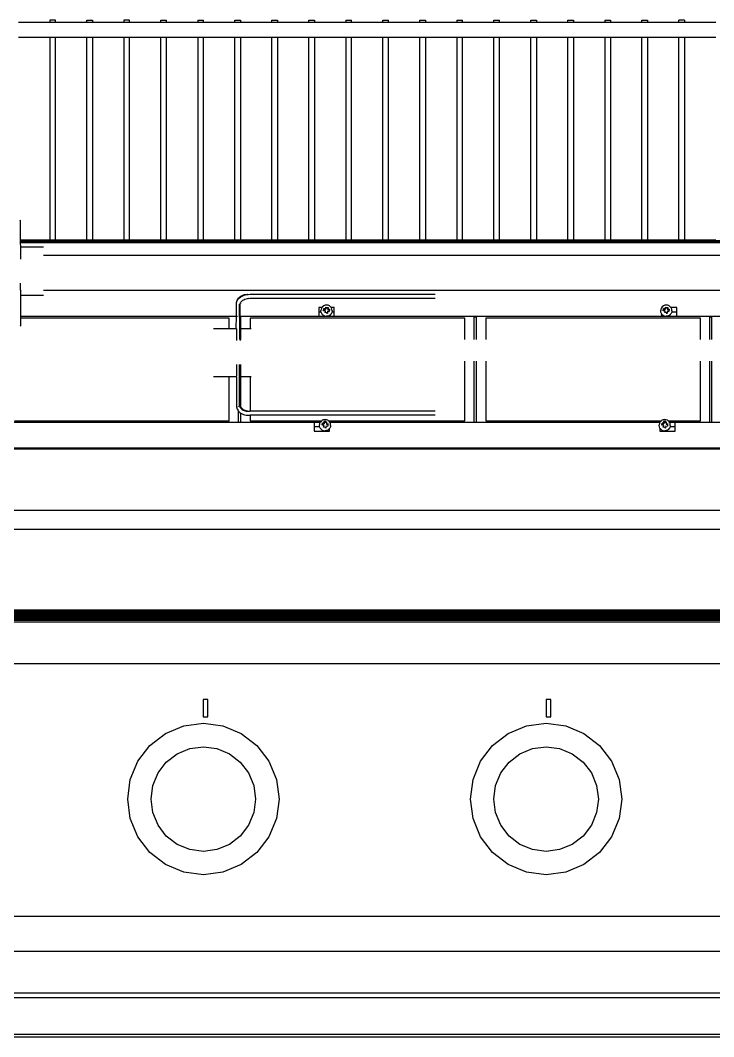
# Model space of a CAD drawing. Header units: inches. Extents: x 1315 to 2274, y 227 to 985.
# Drawn here: x 1730.7 to 1993.7, y 328.3 to 713.5 of the extents above; entities that cross this region are included whole.
import ezdxf

# ---------------------------------------------------------------- set-up
doc = ezdxf.new("R2010")
doc.units = ezdxf.units.IN
doc.header["$MEASUREMENT"] = 0
doc.layers.add('Edges', color=7, linetype='Continuous')

# ---------------------------------------------------------------- blocks, each defined once
blk = doc.blocks.new('Ruby5B-IRfr')
at = {"layer": 'Edges'}
for p, q in [((-2.647, 5.101), (-2.011, 5.101)), ((-1.891, 5.138), (-2.011, 5.138)), ((-2.011, 5.138), (-2.011, 5.101)), ((-2.011, 5.101), (-1.891, 5.101)), ((-1.891, 5.101), (-1.891, 5.138)), ((-1.891, 5.101), (-1.255, 5.101)), ((-1.255, 5.138), (-1.136, 5.138)), ((-1.255, 5.101), (-1.255, 5.138)), ((-1.255, 5.101), (-1.136, 5.101)), ((-1.136, 5.138), (-1.136, 5.101)), ((-1.136, 5.101), (-0.5, 5.101)), ((-0.38, 5.138), (-0.5, 5.138)), ((-0.5, 5.138), (-0.5, 5.101)), ((-0.5, 5.101), (-0.38, 5.101)), ((-0.38, 5.101), (-0.38, 5.138)), ((-0.38, 5.101), (0.256, 5.101)), ((0.256, 5.138), (0.375, 5.138)), ((0.256, 5.101), (0.256, 5.138)), ((0.256, 5.101), (0.375, 5.101)), ((0.375, 5.101), (0.375, 5.138)), ((0.375, 5.101), (1.011, 5.101)), ((1.011, 5.138), (1.131, 5.138)), ((1.011, 5.138), (1.011, 5.101)), ((1.011, 5.101), (1.131, 5.101)), ((1.131, 5.101), (1.131, 5.138)), ((1.131, 5.101), (1.767, 5.101)), ((1.767, 5.138), (1.886, 5.138)), ((1.767, 5.101), (1.767, 5.138)), ((1.767, 5.101), (1.886, 5.101)), ((1.886, 5.138), (1.886, 5.101)), ((1.886, 5.101), (2.522, 5.101)), ((2.522, 5.138), (2.642, 5.138)), ((2.522, 5.101), (2.522, 5.138)), ((2.522, 5.101), (2.642, 5.101)), ((2.642, 5.138), (2.642, 5.101)), ((2.642, 5.101), (3.278, 5.102)), ((3.278, 5.102), (3.278, 5.138)), ((3.278, 5.138), (3.397, 5.138)), ((3.278, 5.101), (3.278, 5.102)), ((3.278, 5.102), (3.397, 5.101)), ((3.397, 5.138), (3.397, 5.101)), ((3.397, 5.101), (4.034, 5.101)), ((4.034, 5.138), (4.153, 5.138)), ((4.034, 5.138), (4.034, 5.101)), ((4.034, 5.101), (4.153, 5.101)), ((4.153, 5.101), (4.153, 5.138)), ((4.153, 5.101), (4.789, 5.101)), ((4.789, 5.138), (4.908, 5.138)), ((4.789, 5.101), (4.789, 5.138)), ((4.789, 5.101), (4.908, 5.101)), ((4.908, 5.101), (4.908, 5.138)), ((4.908, 5.101), (5.545, 5.101)), ((5.545, 5.138), (5.664, 5.138)), ((5.545, 5.101), (5.545, 5.138)), ((5.545, 5.101), (5.664, 5.101)), ((5.664, 5.138), (5.664, 5.101)), ((5.664, 5.101), (6.3, 5.101)), ((6.3, 5.138), (6.419, 5.138)), ((6.3, 5.138), (6.3, 5.101)), ((6.3, 5.101), (6.419, 5.101)), ((6.419, 5.101), (6.419, 5.138)), ((6.419, 5.101), (7.056, 5.101)), ((7.056, 5.138), (7.175, 5.138)), ((7.056, 5.101), (7.056, 5.138)), ((7.056, 5.101), (7.175, 5.101)), ((7.175, 5.101), (7.175, 5.138)), ((7.175, 5.101), (7.811, 5.101)), ((7.811, 5.138), (7.93, 5.138)), ((7.811, 5.101), (7.811, 5.138)), ((7.811, 5.101), (7.93, 5.101)), ((7.93, 5.138), (7.93, 5.101)), ((7.93, 5.101), (8.567, 5.101)), ((8.567, 5.138), (8.686, 5.138)), ((8.567, 5.101), (8.567, 5.138)), ((8.567, 5.101), (8.686, 5.101)), ((8.686, 5.138), (8.686, 5.101)), ((8.686, 5.101), (9.322, 5.101)), ((9.322, 5.138), (9.441, 5.138)), ((9.322, 5.138), (9.322, 5.101)), ((9.322, 5.101), (9.441, 5.101)), ((9.441, 5.138), (9.441, 5.101)), ((9.441, 5.101), (10.078, 5.101)), ((10.078, 5.138), (10.197, 5.138)), ((10.078, 5.101), (10.078, 5.138)), ((10.078, 5.101), (10.197, 5.101)), ((10.197, 5.138), (10.197, 5.101)), ((10.197, 5.101), (10.833, 5.101)), ((10.952, 5.138), (10.833, 5.138)), ((10.833, 5.101), (10.833, 5.138)), ((10.833, 5.101), (10.952, 5.101)), ((10.952, 5.138), (10.952, 5.101)), ((10.952, 5.101), (11.589, 5.101)), ((-2.647, 4.792), (-2.011, 4.792)), ((-2.011, 4.792), (-2.011, 0.653)), ((-2.011, 4.792), (-1.891, 4.792)), ((-1.891, 0.653), (-1.891, 4.792)), ((-1.891, 4.792), (-1.255, 4.792)), ((-1.255, 0.653), (-1.255, 4.792)), ((-1.255, 4.792), (-1.136, 4.792)), ((-1.136, 4.792), (-1.136, 0.653)), ((-1.136, 4.792), (-0.5, 4.792)), ((-0.5, 4.792), (-0.5, 0.653)), ((-0.5, 4.792), (-0.38, 4.792)), ((-0.38, 0.653), (-0.38, 4.792)), ((-0.38, 4.792), (0.256, 4.792)), ((0.256, 0.653), (0.256, 4.792)), ((0.256, 4.792), (0.375, 4.792)), ((0.375, 0.653), (0.375, 4.792)), ((0.375, 4.792), (1.011, 4.792)), ((1.011, 4.792), (1.011, 0.653)), ((1.011, 4.792), (1.131, 4.792)), ((1.131, 0.653), (1.131, 4.792)), ((1.131, 4.792), (1.767, 4.792)), ((1.767, 0.653), (1.767, 4.792)), ((1.767, 4.792), (1.886, 4.792)), ((1.886, 4.792), (1.886, 0.653)), ((1.886, 4.792), (2.522, 4.792)), ((2.522, 0.653), (2.522, 4.792)), ((2.522, 4.792), (2.642, 4.792)), ((2.642, 4.792), (2.642, 0.653)), ((2.642, 4.792), (3.278, 4.792)), ((3.278, 0.653), (3.278, 4.792)), ((3.278, 4.792), (3.397, 4.792)), ((3.397, 4.792), (3.397, 0.653)), ((3.397, 4.792), (4.034, 4.792)), ((4.034, 4.792), (4.034, 0.653)), ((4.034, 4.792), (4.153, 4.792)), ((4.153, 0.653), (4.153, 4.792)), ((4.153, 4.792), (4.789, 4.792)), ((4.789, 0.653), (4.789, 4.792)), ((4.789, 4.792), (4.908, 4.792)), ((4.908, 0.653), (4.908, 4.792)), ((4.908, 4.792), (5.545, 4.792)), ((5.545, 0.653), (5.545, 4.792)), ((5.545, 4.792), (5.664, 4.792)), ((5.664, 4.792), (5.664, 0.653)), ((5.664, 4.792), (6.3, 4.792)), ((6.3, 4.792), (6.3, 0.653)), ((6.3, 4.792), (6.419, 4.792)), ((6.419, 0.653), (6.419, 4.792)), ((6.419, 4.792), (7.056, 4.792)), ((7.056, 0.653), (7.056, 4.792)), ((7.056, 4.792), (7.175, 4.792)), ((7.175, 0.653), (7.175, 4.792)), ((7.175, 4.792), (7.811, 4.792)), ((7.811, 0.653), (7.811, 4.792)), ((7.811, 4.792), (7.93, 4.792)), ((7.93, 4.792), (7.93, 0.653)), ((7.93, 4.792), (8.567, 4.792)), ((8.567, 0.653), (8.567, 4.792)), ((8.567, 4.792), (8.686, 4.792)), ((8.686, 4.792), (8.686, 0.653)), ((8.686, 4.792), (9.322, 4.792)), ((9.322, 4.792), (9.322, 0.653)), ((9.322, 4.792), (9.441, 4.792)), ((9.441, 4.792), (9.441, 0.653)), ((9.441, 4.792), (10.078, 4.792)), ((10.078, 0.653), (10.078, 4.792)), ((10.078, 4.792), (10.197, 4.792)), ((10.197, 4.792), (10.197, 0.653)), ((10.197, 4.792), (10.833, 4.792)), ((10.833, 0.653), (10.833, 4.792)), ((10.833, 4.792), (10.952, 4.792)), ((10.952, 4.792), (10.952, 0.653)), ((10.952, 4.792), (11.589, 4.792)), ((-2.609, 1.038), (-2.616, 1.061)), ((-2.609, 1.038), (-2.614, 1.061)), ((-2.608, 1.03), (-2.609, 1.038)), ((-2.605, 1.007), (-2.608, 1.03)), ((-2.605, 0.653), (-2.605, 1.007)), ((-2.605, 0.653), (-2.611, 0.653)), ((-2.611, 0.643), (-2.605, 0.643)), ((-2.605, 0.635), (-2.611, 0.635)), ((-2.611, 0.626), (-2.605, 0.626)), ((-2.605, 0.643), (-2.605, 0.653)), ((-2.011, 0.653), (-2.605, 0.653)), ((-2.605, 0.643), (20.535, 0.644)), ((-2.605, 0.635), (-2.605, 0.643)), ((20.535, 0.626), (-2.605, 0.635)), ((-2.605, 0.626), (-2.605, 0.635)), ((-2.605, 0.626), (20.535, 0.626)), ((-2.605, 0.6), (-2.605, 0.626)), ((-1.891, 0.653), (-2.011, 0.653)), ((-1.255, 0.653), (-1.891, 0.653)), ((-1.136, 0.653), (-1.255, 0.653)), ((-0.5, 0.653), (-1.136, 0.653)), ((-0.38, 0.653), (-0.5, 0.653)), ((0.256, 0.653), (-0.38, 0.653)), ((0.375, 0.653), (0.256, 0.653)), ((1.011, 0.653), (0.375, 0.653)), ((1.131, 0.653), (1.011, 0.653)), ((1.767, 0.653), (1.131, 0.653)), ((1.886, 0.653), (1.767, 0.653)), ((2.522, 0.653), (1.886, 0.653)), ((2.642, 0.653), (2.522, 0.653)), ((3.278, 0.653), (2.642, 0.653)), ((3.397, 0.653), (3.278, 0.653)), ((4.034, 0.653), (3.397, 0.653)), ((4.153, 0.653), (4.034, 0.653)), ((4.789, 0.653), (4.153, 0.653)), ((4.908, 0.653), (4.789, 0.653)), ((5.545, 0.653), (4.908, 0.653)), ((5.664, 0.653), (5.545, 0.653)), ((6.3, 0.653), (5.664, 0.653)), ((6.419, 0.653), (6.3, 0.653)), ((7.056, 0.653), (6.419, 0.653)), ((7.175, 0.653), (7.056, 0.653)), ((7.811, 0.653), (7.175, 0.653)), ((7.93, 0.653), (7.811, 0.653)), ((8.567, 0.653), (7.93, 0.653)), ((8.686, 0.653), (8.567, 0.653)), ((9.322, 0.653), (8.686, 0.653)), ((9.441, 0.653), (9.322, 0.653)), ((10.078, 0.653), (9.441, 0.653)), ((10.197, 0.653), (10.078, 0.653)), ((10.833, 0.653), (10.197, 0.653)), ((10.952, 0.653), (10.833, 0.653)), ((11.589, 0.653), (10.952, 0.653)), ((-2.611, 0.6), (-2.605, 0.6)), ((-2.605, 0.6), (20.54, 0.602)), ((-2.604, 0.508), (-2.605, 0.6)), ((-2.605, 0.501), (-2.604, 0.508)), ((-2.605, 0.501), (-2.605, 0.352)), ((-2.141, 0.508), (-2.604, 0.508)), ((-2.604, 0.34), (-2.611, 0.34)), ((-2.604, 0.34), (-2.605, 0.352)), ((-2.605, 0.333), (-2.604, 0.34)), ((-2.605, 0.333), (-2.605, 0.262)), ((20.535, 0.341), (-2.141, 0.34)), ((-2.604, -0.375), (-2.61, -0.375)), ((-2.605, -0.371), (-2.605, -0.23)), ((-2.605, -0.371), (-2.604, -0.375)), ((-2.604, -0.375), (-2.605, -0.39)), ((-2.605, -0.39), (-2.605, -0.467)), ((16.301, -0.375), (-2.141, -0.375)), ((-2.605, -0.467), (-2.604, -0.476)), ((-2.604, -0.476), (-2.605, -0.486)), ((-2.605, -0.486), (-2.605, -0.909)), ((-2.141, -0.476), (-2.604, -0.476)), ((1.802, -0.629), (1.803, -0.621)), ((1.803, -0.621), (1.81, -0.598)), ((1.803, -0.621), (1.808, -0.598)), ((1.808, -0.598), (1.818, -0.575)), ((1.81, -0.598), (1.822, -0.575)), ((1.818, -0.575), (1.821, -0.569)), ((1.821, -0.569), (1.834, -0.547)), ((1.822, -0.575), (1.826, -0.569)), ((1.826, -0.569), (1.842, -0.547)), ((1.834, -0.547), (1.85, -0.528)), ((1.842, -0.547), (1.862, -0.528)), ((1.85, -0.528), (1.869, -0.51)), ((1.862, -0.528), (1.885, -0.51)), ((1.869, -0.51), (1.872, -0.507)), ((1.872, -0.507), (1.894, -0.491)), ((1.885, -0.51), (1.89, -0.507)), ((1.887, -0.627), (1.891, -0.617)), ((1.89, -0.507), (1.916, -0.491)), ((1.891, -0.617), (1.903, -0.601)), ((1.894, -0.491), (1.917, -0.479)), ((1.903, -0.601), (1.918, -0.587)), ((1.916, -0.491), (1.945, -0.479)), ((1.917, -0.479), (1.943, -0.468)), ((1.918, -0.587), (1.932, -0.576)), ((1.932, -0.576), (1.951, -0.565)), ((1.943, -0.468), (1.969, -0.461)), ((1.945, -0.479), (1.977, -0.468)), ((1.951, -0.565), (1.974, -0.555)), ((1.969, -0.461), (1.997, -0.456)), ((1.974, -0.555), (1.999, -0.547)), ((1.977, -0.468), (2.01, -0.461)), ((1.997, -0.456), (2.025, -0.455)), ((1.999, -0.547), (2.025, -0.541)), ((2.01, -0.461), (2.044, -0.456)), ((2.025, -0.455), (2.044, -0.456)), ((2.025, -0.541), (2.051, -0.536)), ((2.044, -0.456), (2.079, -0.455)), ((2.051, -0.536), (2.052, -0.537)), ((2.052, -0.537), (2.08, -0.536)), ((2.079, -0.455), (5.861, -0.455)), ((2.08, -0.536), (5.861, -0.536)), ((1.8, -0.652), (1.802, -0.629)), ((1.8, -0.909), (1.8, -0.652)), ((1.865, -0.909), (1.865, -0.659)), ((1.882, -0.641), (1.881, -0.644)), ((1.881, -0.654), (1.881, -0.644)), ((1.881, -0.909), (1.881, -0.654)), ((1.883, -0.636), (1.882, -0.641)), ((1.883, -0.636), (1.887, -0.627)), ((3.548, -0.724), (3.485, -0.724)), ((3.485, -0.724), (3.485, -0.82)), ((3.532, -0.82), (3.485, -0.82)), ((3.485, -0.82), (3.485, -0.909)), ((3.532, -0.756), (3.528, -0.785)), ((3.528, -0.792), (3.528, -0.785)), ((3.532, -0.82), (3.528, -0.792)), ((3.543, -0.73), (3.532, -0.756)), ((3.544, -0.848), (3.532, -0.821)), ((3.548, -0.724), (3.543, -0.73)), ((3.561, -0.707), (3.548, -0.724)), ((3.585, -0.689), (3.561, -0.707)), ((3.581, -0.791), (3.587, -0.744)), ((3.583, -0.791), (3.581, -0.791)), ((3.583, -0.791), (3.587, -0.758)), ((3.615, -0.795), (3.583, -0.791)), ((3.613, -0.678), (3.585, -0.689)), ((3.621, -0.749), (3.587, -0.744)), ((3.587, -0.758), (3.587, -0.744)), ((3.587, -0.758), (3.621, -0.762)), ((3.615, -0.795), (3.61, -0.828)), ((3.612, -0.828), (3.61, -0.828)), ((3.612, -0.828), (3.615, -0.809)), ((3.659, -0.834), (3.612, -0.828)), ((3.642, -0.674), (3.613, -0.678)), ((3.615, -0.795), (3.615, -0.809)), ((3.626, -0.716), (3.621, -0.749)), ((3.621, -0.762), (3.626, -0.73)), ((3.621, -0.749), (3.621, -0.762)), ((3.626, -0.716), (3.674, -0.722)), ((3.626, -0.73), (3.626, -0.716)), ((3.626, -0.73), (3.672, -0.735)), ((3.672, -0.678), (3.642, -0.674)), ((3.663, -0.801), (3.659, -0.834)), ((3.663, -0.801), (3.697, -0.806)), ((3.672, -0.735), (3.669, -0.756)), ((3.669, -0.756), (3.669, -0.77)), ((3.669, -0.756), (3.703, -0.759)), ((3.669, -0.77), (3.701, -0.773)), ((3.699, -0.689), (3.672, -0.678)), ((3.674, -0.722), (3.672, -0.735)), ((3.701, -0.773), (3.697, -0.806)), ((3.723, -0.707), (3.699, -0.689)), ((3.703, -0.759), (3.701, -0.773)), ((3.736, -0.724), (3.723, -0.707)), ((3.797, -0.724), (3.736, -0.724)), ((3.741, -0.73), (3.736, -0.724)), ((3.752, -0.821), (3.74, -0.848)), ((3.752, -0.756), (3.741, -0.73)), ((3.756, -0.785), (3.752, -0.756)), ((3.756, -0.792), (3.752, -0.82)), ((3.797, -0.82), (3.752, -0.82)), ((3.756, -0.792), (3.756, -0.785)), ((3.797, -0.82), (3.797, -0.724)), ((3.797, -0.909), (3.797, -0.82)), ((10.469, -0.756), (10.466, -0.785)), ((10.466, -0.792), (10.466, -0.785)), ((10.47, -0.821), (10.466, -0.792)), ((10.481, -0.73), (10.469, -0.756)), ((10.481, -0.848), (10.47, -0.821)), ((10.499, -0.707), (10.481, -0.73)), ((10.523, -0.689), (10.499, -0.707)), ((10.518, -0.791), (10.525, -0.744)), ((10.52, -0.791), (10.518, -0.791)), ((10.52, -0.791), (10.525, -0.758)), ((10.552, -0.795), (10.52, -0.791)), ((10.55, -0.678), (10.523, -0.689)), ((10.559, -0.749), (10.525, -0.744)), ((10.525, -0.758), (10.525, -0.744)), ((10.525, -0.758), (10.559, -0.762)), ((10.552, -0.795), (10.548, -0.828)), ((10.55, -0.828), (10.548, -0.828)), ((10.58, -0.674), (10.55, -0.678)), ((10.55, -0.828), (10.552, -0.809)), ((10.596, -0.834), (10.55, -0.828)), ((10.552, -0.795), (10.552, -0.809)), ((10.563, -0.716), (10.559, -0.749)), ((10.559, -0.762), (10.563, -0.73)), ((10.559, -0.749), (10.559, -0.762)), ((10.563, -0.716), (10.611, -0.722)), ((10.563, -0.73), (10.563, -0.716)), ((10.563, -0.73), (10.609, -0.735)), ((10.609, -0.678), (10.58, -0.674)), ((10.6, -0.801), (10.596, -0.834)), ((10.6, -0.801), (10.634, -0.806)), ((10.609, -0.735), (10.607, -0.756)), ((10.607, -0.756), (10.607, -0.77)), ((10.607, -0.756), (10.641, -0.759)), ((10.607, -0.77), (10.639, -0.773)), ((10.637, -0.689), (10.609, -0.678)), ((10.611, -0.722), (10.609, -0.735)), ((10.639, -0.773), (10.634, -0.806)), ((10.66, -0.707), (10.637, -0.689)), ((10.641, -0.759), (10.639, -0.773)), ((10.674, -0.724), (10.66, -0.707)), ((10.797, -0.724), (10.674, -0.724)), ((10.678, -0.73), (10.674, -0.724)), ((10.69, -0.756), (10.678, -0.73)), ((10.69, -0.821), (10.678, -0.848)), ((10.694, -0.785), (10.69, -0.756)), ((10.694, -0.792), (10.69, -0.82)), ((10.797, -0.82), (10.69, -0.82)), ((10.694, -0.792), (10.694, -0.785)), ((10.797, -0.82), (10.797, -0.724)), ((10.797, -0.909), (10.797, -0.82)), ((-2.605, -0.909), (-2.61, -0.909)), ((-2.605, -0.943), (-2.61, -0.943)), ((-2.605, -0.909), (-2.605, -0.943)), ((1.8, -0.909), (-2.605, -0.909)), ((-2.605, -0.943), (-2.605, -1.064)), ((1.655, -0.943), (-2.605, -0.943)), ((1.655, -1.151), (1.655, -0.943)), ((1.798, -1.151), (1.8, -0.909)), ((1.805, -0.909), (1.8, -0.909)), ((1.83, -0.909), (1.82, -0.909)), ((1.865, -0.909), (1.861, -0.909)), ((1.865, -0.919), (1.861, -0.919)), ((1.869, -0.909), (1.865, -0.909)), ((1.865, -0.919), (1.865, -0.909)), ((1.869, -0.919), (1.865, -0.919)), ((1.865, -0.919), (1.865, -1.378)), ((1.881, -0.909), (1.876, -0.909)), ((1.881, -0.919), (1.876, -0.919)), ((1.881, -0.919), (1.881, -0.909)), ((1.894, -0.909), (1.881, -0.909)), ((1.894, -0.919), (1.881, -0.919)), ((1.881, -0.919), (1.881, -1.397)), ((1.894, -0.919), (1.894, -0.909)), ((3.485, -0.909), (1.894, -0.909)), ((1.894, -1.378), (1.894, -0.919)), ((2.084, -0.943), (2.084, -1.151)), ((6.467, -0.943), (2.084, -0.943)), ((3.797, -0.909), (3.485, -0.909)), ((3.562, -0.871), (3.544, -0.848)), ((3.586, -0.889), (3.562, -0.871)), ((3.586, -0.889), (3.613, -0.9)), ((3.613, -0.9), (3.642, -0.903)), ((3.655, -0.847), (3.642, -0.846)), ((3.671, -0.9), (3.642, -0.903)), ((3.659, -0.842), (3.659, -0.847)), ((3.699, -0.889), (3.671, -0.9)), ((3.699, -0.889), (3.721, -0.872)), ((3.721, -0.872), (3.723, -0.87)), ((3.722, -0.871), (3.721, -0.872)), ((3.723, -0.87), (3.722, -0.871)), ((3.74, -0.848), (3.723, -0.87)), ((6.657, -0.909), (3.797, -0.909)), ((6.467, -1.378), (6.467, -0.943)), ((6.657, -0.919), (6.657, -0.909)), ((6.707, -0.909), (6.657, -0.909)), ((6.707, -0.919), (6.657, -0.919)), ((6.657, -1.378), (6.657, -0.919)), ((10.485, -0.909), (6.707, -0.909)), ((6.707, -0.919), (6.707, -0.909)), ((6.707, -1.378), (6.707, -0.919)), ((6.897, -0.943), (6.897, -1.378)), ((11.28, -0.943), (6.897, -0.943)), ((10.485, -0.853), (10.481, -0.848)), ((10.485, -0.853), (10.485, -0.909)), ((10.499, -0.871), (10.485, -0.853)), ((10.797, -0.909), (10.485, -0.909)), ((10.524, -0.889), (10.499, -0.871)), ((10.524, -0.889), (10.551, -0.9)), ((10.551, -0.9), (10.58, -0.903)), ((10.592, -0.847), (10.58, -0.846)), ((10.609, -0.9), (10.58, -0.903)), ((10.597, -0.842), (10.596, -0.847)), ((10.636, -0.889), (10.609, -0.9)), ((10.636, -0.889), (10.659, -0.872)), ((10.659, -0.872), (10.66, -0.87)), ((10.66, -0.871), (10.659, -0.872)), ((10.678, -0.848), (10.66, -0.87)), ((10.66, -0.87), (10.66, -0.871)), ((11.47, -0.909), (10.797, -0.909)), ((11.28, -1.378), (11.28, -0.943)), ((11.47, -0.919), (11.47, -0.909)), ((11.507, -0.909), (11.47, -0.909)), ((11.507, -0.919), (11.47, -0.919)), ((11.47, -1.378), (11.47, -0.919)), ((15.189, -0.909), (11.507, -0.909)), ((11.507, -0.919), (11.507, -0.909)), ((11.507, -1.378), (11.507, -0.919)), ((-2.609, -1.096), (-2.613, -1.108)), ((-2.607, -1.087), (-2.609, -1.093)), ((-2.609, -1.093), (-2.608, -1.095)), ((-2.608, -1.095), (-2.609, -1.096)), ((-2.605, -1.064), (-2.607, -1.085)), ((-2.607, -1.085), (-2.607, -1.087)), ((1.335, -1.151), (1.655, -1.151)), ((1.655, -1.151), (1.798, -1.151)), ((1.8, -1.158), (1.798, -1.151)), ((1.8, -1.158), (1.8, -1.397)), ((1.897, -1.151), (2.084, -1.151)), ((2.084, -1.151), (2.1, -1.151)), ((6.467, -3.034), (6.467, -1.819)), ((6.657, -3.063), (6.657, -1.819)), ((6.707, -3.063), (6.707, -1.819)), ((6.897, -1.819), (6.897, -3.034)), ((11.28, -3.034), (11.28, -1.819)), ((11.47, -3.063), (11.47, -1.819)), ((11.507, -3.063), (11.507, -1.819)), ((1.8, -1.889), (1.8, -2.126)), ((1.865, -2.721), (1.865, -1.889)), ((1.881, -2.721), (1.881, -1.889)), ((1.891, -2.758), (1.894, -1.889)), ((1.335, -2.135), (1.655, -2.135)), ((1.655, -3.034), (1.655, -2.135)), ((1.655, -2.135), (1.798, -2.135)), ((1.8, -2.126), (1.798, -2.135)), ((1.798, -2.135), (1.8, -2.145)), ((1.8, -2.145), (1.8, -2.723)), ((1.897, -2.135), (2.084, -2.135)), ((2.084, -2.135), (2.084, -2.839)), ((2.084, -2.135), (2.1, -2.135)), ((1.8, -2.723), (1.802, -2.744)), ((1.802, -2.744), (1.801, -2.746)), ((1.801, -2.746), (1.803, -2.753)), ((1.803, -2.753), (1.803, -2.754)), ((1.803, -2.754), (1.804, -2.755)), ((1.804, -2.755), (1.807, -2.767)), ((1.807, -2.767), (1.81, -2.777)), ((1.807, -2.767), (1.808, -2.777)), ((1.808, -2.777), (1.818, -2.8)), ((1.81, -2.777), (1.817, -2.79)), ((1.818, -2.8), (1.821, -2.806)), ((1.821, -2.806), (1.834, -2.827)), ((1.834, -2.827), (1.844, -2.838)), ((1.844, -2.753), (1.844, -2.744)), ((1.844, -2.84), (1.844, -2.838)), ((1.844, -3.063), (1.844, -2.84)), ((1.844, -2.84), (1.85, -2.847)), ((1.85, -2.847), (1.869, -2.865)), ((1.865, -2.721), (1.866, -2.731)), ((1.866, -2.734), (1.866, -2.731)), ((1.867, -2.739), (1.866, -2.734)), ((1.867, -2.739), (1.87, -2.748)), ((1.869, -2.865), (1.872, -2.868)), ((1.87, -2.748), (1.873, -2.758)), ((1.872, -2.868), (1.894, -2.883)), ((1.873, -2.758), (1.883, -2.774)), ((1.881, -2.721), (1.881, -2.731)), ((1.882, -2.734), (1.881, -2.731)), ((1.883, -2.739), (1.882, -2.734)), ((1.883, -2.739), (1.887, -2.748)), ((1.883, -2.774), (1.895, -2.788)), ((1.887, -2.748), (1.891, -2.758)), ((1.894, -2.762), (1.891, -2.758)), ((1.895, -2.764), (1.894, -2.762)), ((1.894, -2.779), (1.895, -2.764)), ((1.895, -2.788), (1.894, -2.781)), ((1.894, -2.883), (1.894, -2.878)), ((1.894, -2.883), (1.917, -2.896)), ((1.894, -3.063), (1.894, -2.883)), ((1.895, -2.764), (1.903, -2.774)), ((1.895, -2.788), (1.905, -2.798)), ((1.903, -2.774), (1.918, -2.788)), ((1.909, -2.801), (1.905, -2.798)), ((1.909, -2.801), (1.922, -2.81)), ((1.917, -2.896), (1.943, -2.906)), ((1.918, -2.788), (1.931, -2.798)), ((1.922, -2.81), (1.941, -2.82)), ((1.935, -2.801), (1.931, -2.798)), ((1.935, -2.801), (1.951, -2.81)), ((1.941, -2.82), (1.96, -2.828)), ((1.951, -2.81), (1.974, -2.82)), ((1.96, -2.828), (1.981, -2.834)), ((1.974, -2.82), (1.999, -2.828)), ((1.981, -2.834), (2.003, -2.837)), ((1.999, -2.828), (2.025, -2.834)), ((2.003, -2.837), (2.026, -2.839)), ((2.025, -2.834), (2.052, -2.837)), ((2.026, -2.839), (2.052, -2.837)), ((2.052, -2.837), (2.08, -2.839)), ((2.08, -2.839), (2.084, -2.839)), ((5.861, -2.839), (2.084, -2.839)), ((2.084, -2.841), (2.084, -2.843)), ((-2.918, -3.063), (1.844, -3.063)), ((-2.729, -3.034), (1.655, -3.034)), ((1.844, -3.063), (1.894, -3.063)), ((1.894, -3.063), (3.389, -3.063)), ((1.943, -2.906), (1.969, -2.914)), ((1.969, -2.914), (1.997, -2.918)), ((1.997, -2.918), (2.025, -2.92)), ((2.025, -2.92), (2.084, -2.92)), ((2.084, -2.92), (2.084, -3.034)), ((5.861, -2.92), (2.084, -2.92)), ((2.084, -3.034), (3.543, -3.034)), ((3.389, -3.063), (3.515, -3.063)), ((3.389, -3.063), (3.389, -3.157)), ((3.501, -3.093), (3.497, -3.122)), ((3.512, -3.067), (3.501, -3.093)), ((3.515, -3.063), (3.512, -3.067)), ((3.53, -3.044), (3.515, -3.063)), ((3.543, -3.034), (3.53, -3.044)), ((3.554, -3.026), (3.543, -3.034)), ((3.55, -3.128), (3.556, -3.082)), ((3.552, -3.128), (3.556, -3.095)), ((3.581, -3.015), (3.554, -3.026)), ((3.59, -3.086), (3.556, -3.082)), ((3.556, -3.095), (3.556, -3.082)), ((3.556, -3.095), (3.59, -3.1)), ((3.611, -3.012), (3.581, -3.015)), ((3.588, -3.034), (3.634, -3.034)), ((3.595, -3.053), (3.59, -3.086)), ((3.59, -3.1), (3.595, -3.067)), ((3.59, -3.086), (3.59, -3.1)), ((3.595, -3.053), (3.643, -3.059)), ((3.595, -3.067), (3.595, -3.053)), ((3.595, -3.067), (3.641, -3.073)), ((3.64, -3.015), (3.611, -3.012)), ((3.641, -3.073), (3.638, -3.093)), ((3.638, -3.093), (3.638, -3.107)), ((3.638, -3.093), (3.672, -3.096)), ((3.638, -3.107), (3.67, -3.11)), ((3.668, -3.026), (3.64, -3.015)), ((3.643, -3.059), (3.641, -3.073)), ((3.67, -3.11), (3.666, -3.143)), ((3.679, -3.034), (3.668, -3.026)), ((3.672, -3.096), (3.67, -3.11)), ((3.679, -3.034), (6.467, -3.034)), ((3.692, -3.044), (3.679, -3.034)), ((3.707, -3.063), (3.692, -3.044)), ((3.71, -3.067), (3.707, -3.063)), ((3.707, -3.063), (6.657, -3.063)), ((3.721, -3.093), (3.71, -3.067)), ((3.725, -3.122), (3.721, -3.093)), ((6.657, -3.063), (6.707, -3.063)), ((6.707, -3.063), (10.451, -3.063)), ((6.897, -3.034), (10.481, -3.034)), ((10.438, -3.093), (10.434, -3.122)), ((10.45, -3.067), (10.438, -3.093)), ((10.451, -3.064), (10.45, -3.067)), ((10.468, -3.044), (10.451, -3.063)), ((10.451, -3.063), (10.451, -3.064)), ((10.451, -3.063), (10.453, -3.063)), ((10.481, -3.034), (10.468, -3.044)), ((10.491, -3.026), (10.481, -3.034)), ((10.487, -3.128), (10.494, -3.082)), ((10.489, -3.128), (10.494, -3.095)), ((10.519, -3.015), (10.491, -3.026)), ((10.528, -3.086), (10.494, -3.082)), ((10.494, -3.095), (10.494, -3.082)), ((10.494, -3.095), (10.528, -3.1)), ((10.548, -3.012), (10.519, -3.015)), ((10.525, -3.034), (10.572, -3.034)), ((10.532, -3.053), (10.528, -3.086)), ((10.528, -3.1), (10.532, -3.067)), ((10.528, -3.086), (10.528, -3.1)), ((10.532, -3.053), (10.58, -3.059)), ((10.532, -3.067), (10.532, -3.053)), ((10.532, -3.067), (10.578, -3.073)), ((10.578, -3.015), (10.548, -3.012)), ((10.578, -3.073), (10.575, -3.093)), ((10.575, -3.093), (10.575, -3.107)), ((10.575, -3.093), (10.61, -3.096)), ((10.575, -3.107), (10.608, -3.11)), ((10.605, -3.026), (10.578, -3.015)), ((10.58, -3.059), (10.578, -3.073)), ((10.608, -3.11), (10.603, -3.143)), ((10.616, -3.034), (10.605, -3.026)), ((10.61, -3.096), (10.608, -3.11)), ((10.616, -3.034), (11.28, -3.034)), ((10.629, -3.044), (10.616, -3.034)), ((10.644, -3.063), (10.629, -3.044)), ((10.644, -3.063), (10.764, -3.063)), ((10.647, -3.067), (10.644, -3.063)), ((10.659, -3.093), (10.647, -3.067)), ((10.662, -3.122), (10.659, -3.093)), ((10.764, -3.157), (10.764, -3.063)), ((10.764, -3.063), (11.47, -3.063)), ((11.47, -3.063), (11.507, -3.063)), ((11.507, -3.063), (15.189, -3.063)), ((3.501, -3.157), (3.389, -3.157)), ((3.389, -3.157), (3.389, -3.248)), ((3.389, -3.248), (3.701, -3.248)), ((3.497, -3.129), (3.497, -3.122)), ((3.501, -3.157), (3.497, -3.129)), ((3.513, -3.186), (3.501, -3.159)), ((3.531, -3.208), (3.513, -3.186)), ((3.555, -3.226), (3.531, -3.208)), ((3.552, -3.128), (3.55, -3.128)), ((3.584, -3.132), (3.552, -3.128)), ((3.555, -3.226), (3.582, -3.237)), ((3.584, -3.132), (3.579, -3.165)), ((3.581, -3.165), (3.579, -3.165)), ((3.581, -3.165), (3.584, -3.146)), ((3.627, -3.171), (3.581, -3.165)), ((3.582, -3.237), (3.611, -3.241)), ((3.584, -3.132), (3.584, -3.146)), ((3.623, -3.184), (3.611, -3.183)), ((3.64, -3.237), (3.611, -3.241)), ((3.632, -3.138), (3.627, -3.171)), ((3.628, -3.18), (3.627, -3.184)), ((3.632, -3.138), (3.666, -3.143)), ((3.667, -3.226), (3.64, -3.237)), ((3.667, -3.226), (3.69, -3.209)), ((3.69, -3.209), (3.692, -3.207)), ((3.691, -3.208), (3.69, -3.209)), ((3.692, -3.207), (3.691, -3.208)), ((3.701, -3.195), (3.692, -3.207)), ((3.709, -3.186), (3.701, -3.195)), ((3.701, -3.248), (3.701, -3.195)), ((3.721, -3.158), (3.709, -3.186)), ((3.725, -3.129), (3.721, -3.158)), ((3.725, -3.129), (3.725, -3.122)), ((10.434, -3.129), (10.434, -3.122)), ((10.438, -3.159), (10.434, -3.129)), ((10.45, -3.186), (10.438, -3.159)), ((10.451, -3.187), (10.45, -3.186)), ((10.451, -3.187), (10.451, -3.248)), ((10.468, -3.208), (10.451, -3.187)), ((10.451, -3.248), (10.764, -3.248)), ((10.492, -3.226), (10.468, -3.208)), ((10.489, -3.128), (10.487, -3.128)), ((10.521, -3.132), (10.489, -3.128)), ((10.492, -3.226), (10.519, -3.237)), ((10.521, -3.132), (10.517, -3.165)), ((10.519, -3.165), (10.517, -3.165)), ((10.519, -3.165), (10.521, -3.146)), ((10.565, -3.171), (10.519, -3.165)), ((10.519, -3.237), (10.548, -3.241)), ((10.521, -3.132), (10.521, -3.146)), ((10.561, -3.184), (10.548, -3.183)), ((10.578, -3.237), (10.548, -3.241)), ((10.569, -3.138), (10.565, -3.171)), ((10.566, -3.18), (10.565, -3.184)), ((10.569, -3.138), (10.603, -3.143)), ((10.605, -3.226), (10.578, -3.237)), ((10.605, -3.226), (10.628, -3.209)), ((10.628, -3.209), (10.629, -3.207)), ((10.629, -3.208), (10.628, -3.209)), ((10.647, -3.186), (10.629, -3.207)), ((10.629, -3.207), (10.629, -3.208)), ((10.658, -3.159), (10.647, -3.186)), ((10.662, -3.129), (10.659, -3.157)), ((10.764, -3.157), (10.659, -3.157)), ((10.662, -3.129), (10.662, -3.122)), ((10.764, -3.248), (10.764, -3.157)), ((-16.82, -3.589), (16.13, -3.589)), ((-16.82, -3.61), (16.13, -3.61)), ((-19.015, -4.862), (20.64, -4.862)), ((-20.203, -5.246), (21.827, -5.246)), ((-20.203, -6.897), (21.827, -6.897)), ((-20.203, -6.92), (21.827, -6.92)), ((-20.203, -6.942), (21.827, -6.942)), ((-20.203, -6.965), (21.827, -6.965)), ((-20.203, -6.987), (21.827, -6.987)), ((-20.203, -7.008), (21.827, -7.008)), ((-20.203, -7.029), (21.827, -7.029)), ((-20.203, -7.049), (21.827, -7.049)), ((-20.203, -7.069), (21.827, -7.069)), ((-20.203, -7.088), (21.827, -7.088)), ((-20.203, -7.107), (21.827, -7.107)), ((-20.203, -7.141), (21.827, -7.141)), ((-17.953, -7.992), (19.577, -7.992)), ((1.219, -8.722), (1.125, -8.722)), ((1.125, -8.722), (1.125, -9.081)), ((1.219, -9.081), (1.219, -8.722)), ((8.219, -8.722), (8.125, -8.722)), ((8.125, -8.722), (8.125, -9.081)), ((8.219, -9.081), (8.219, -8.722)), ((1.125, -9.081), (1.219, -9.081)), ((8.125, -9.081), (8.219, -9.081)), ((0.353, -9.418), (0.726, -9.264)), ((0.726, -9.264), (1.126, -9.211)), ((1.126, -9.211), (1.526, -9.264)), ((1.526, -9.264), (1.898, -9.418)), ((7.353, -9.418), (7.726, -9.264)), ((7.726, -9.264), (8.126, -9.211)), ((8.126, -9.211), (8.526, -9.264)), ((8.526, -9.264), (8.898, -9.418)), ((0.033, -9.664), (0.353, -9.418)), ((1.898, -9.418), (2.218, -9.664)), ((7.033, -9.664), (7.353, -9.418)), ((8.898, -9.418), (9.218, -9.664)), ((-0.212, -9.984), (0.033, -9.664)), ((0.592, -9.831), (0.849, -9.724)), ((0.849, -9.724), (1.126, -9.688)), ((1.126, -9.688), (1.402, -9.724)), ((1.402, -9.724), (1.66, -9.831)), ((2.218, -9.664), (2.464, -9.984)), ((6.788, -9.984), (7.033, -9.664)), ((7.592, -9.831), (7.849, -9.724)), ((7.849, -9.724), (8.126, -9.688)), ((8.126, -9.688), (8.402, -9.724)), ((8.402, -9.724), (8.66, -9.831)), ((9.218, -9.664), (9.464, -9.984)), ((0.37, -10.001), (0.592, -9.831)), ((1.66, -9.831), (1.881, -10.001)), ((7.37, -10.001), (7.592, -9.831)), ((8.66, -9.831), (8.881, -10.001)), ((-0.367, -10.356), (-0.212, -9.984)), ((0.201, -10.222), (0.37, -10.001)), ((1.881, -10.001), (2.051, -10.222)), ((2.464, -9.984), (2.618, -10.356)), ((6.633, -10.356), (6.788, -9.984)), ((7.201, -10.222), (7.37, -10.001)), ((8.881, -10.001), (9.051, -10.222)), ((9.464, -9.984), (9.618, -10.356)), ((-0.419, -10.756), (-0.367, -10.356)), ((0.094, -10.48), (0.201, -10.222)), ((2.051, -10.222), (2.158, -10.48)), ((2.618, -10.356), (2.671, -10.756)), ((6.581, -10.756), (6.633, -10.356)), ((7.094, -10.48), (7.201, -10.222)), ((9.051, -10.222), (9.158, -10.48)), ((9.618, -10.356), (9.671, -10.756)), ((0.058, -10.756), (0.094, -10.48)), ((2.158, -10.48), (2.194, -10.756)), ((7.058, -10.756), (7.094, -10.48)), ((9.158, -10.48), (9.194, -10.756)), ((-0.367, -11.156), (-0.419, -10.756)), ((0.094, -11.033), (0.058, -10.756)), ((2.194, -10.756), (2.158, -11.033)), ((2.671, -10.756), (2.618, -11.156)), ((6.633, -11.156), (6.581, -10.756)), ((7.094, -11.033), (7.058, -10.756)), ((9.194, -10.756), (9.158, -11.033)), ((9.671, -10.756), (9.618, -11.156)), ((-0.212, -11.529), (-0.367, -11.156)), ((0.201, -11.29), (0.094, -11.033)), ((2.158, -11.033), (2.051, -11.29)), ((2.618, -11.156), (2.464, -11.529)), ((6.788, -11.529), (6.633, -11.156)), ((7.201, -11.29), (7.094, -11.033)), ((9.158, -11.033), (9.051, -11.29)), ((9.618, -11.156), (9.464, -11.529)), ((0.37, -11.511), (0.201, -11.29)), ((2.051, -11.29), (1.881, -11.511)), ((7.37, -11.511), (7.201, -11.29)), ((9.051, -11.29), (8.881, -11.511)), ((0.033, -11.849), (-0.212, -11.529)), ((0.592, -11.681), (0.37, -11.511)), ((1.881, -11.511), (1.66, -11.681)), ((2.464, -11.529), (2.218, -11.849)), ((7.033, -11.849), (6.788, -11.529)), ((7.592, -11.681), (7.37, -11.511)), ((8.881, -11.511), (8.66, -11.681)), ((9.464, -11.529), (9.218, -11.849)), ((0.849, -11.788), (0.592, -11.681)), ((1.126, -11.824), (0.849, -11.788)), ((1.402, -11.788), (1.126, -11.824)), ((1.66, -11.681), (1.402, -11.788)), ((7.849, -11.788), (7.592, -11.681)), ((8.126, -11.824), (7.849, -11.788)), ((8.402, -11.788), (8.126, -11.824)), ((8.66, -11.681), (8.402, -11.788)), ((0.353, -12.094), (0.033, -11.849)), ((2.218, -11.849), (1.898, -12.094)), ((7.353, -12.094), (7.033, -11.849)), ((9.218, -11.849), (8.898, -12.094)), ((0.726, -12.249), (0.353, -12.094)), ((1.898, -12.094), (1.526, -12.249)), ((7.726, -12.249), (7.353, -12.094)), ((8.898, -12.094), (8.526, -12.249)), ((1.126, -12.301), (0.726, -12.249)), ((1.526, -12.249), (1.126, -12.301)), ((8.126, -12.301), (7.726, -12.249)), ((8.526, -12.249), (8.126, -12.301)), ((-17.953, -13.144), (19.577, -13.144)), ((19.577, -13.867), (-17.953, -13.867)), ((-17.953, -14.713), (19.577, -14.713)), ((-17.953, -14.809), (19.577, -14.809)), ((18.015, -15.559), (-16.362, -15.559)), ((-16.362, -15.607), (18.015, -15.607))]:
    blk.add_line(p, q, dxfattribs=at)

msp = doc.modelspace()

# ---------------------------------------------------------------- block references
at = {"xscale": 18.57142857142857, "yscale": 18.57142857142857, "zscale": 18.57142857142857}
msp.add_blockref('Ruby5B-IRfr', (1779.22, 618.1), dxfattribs=at)

doc.saveas('drawing.dxf')
